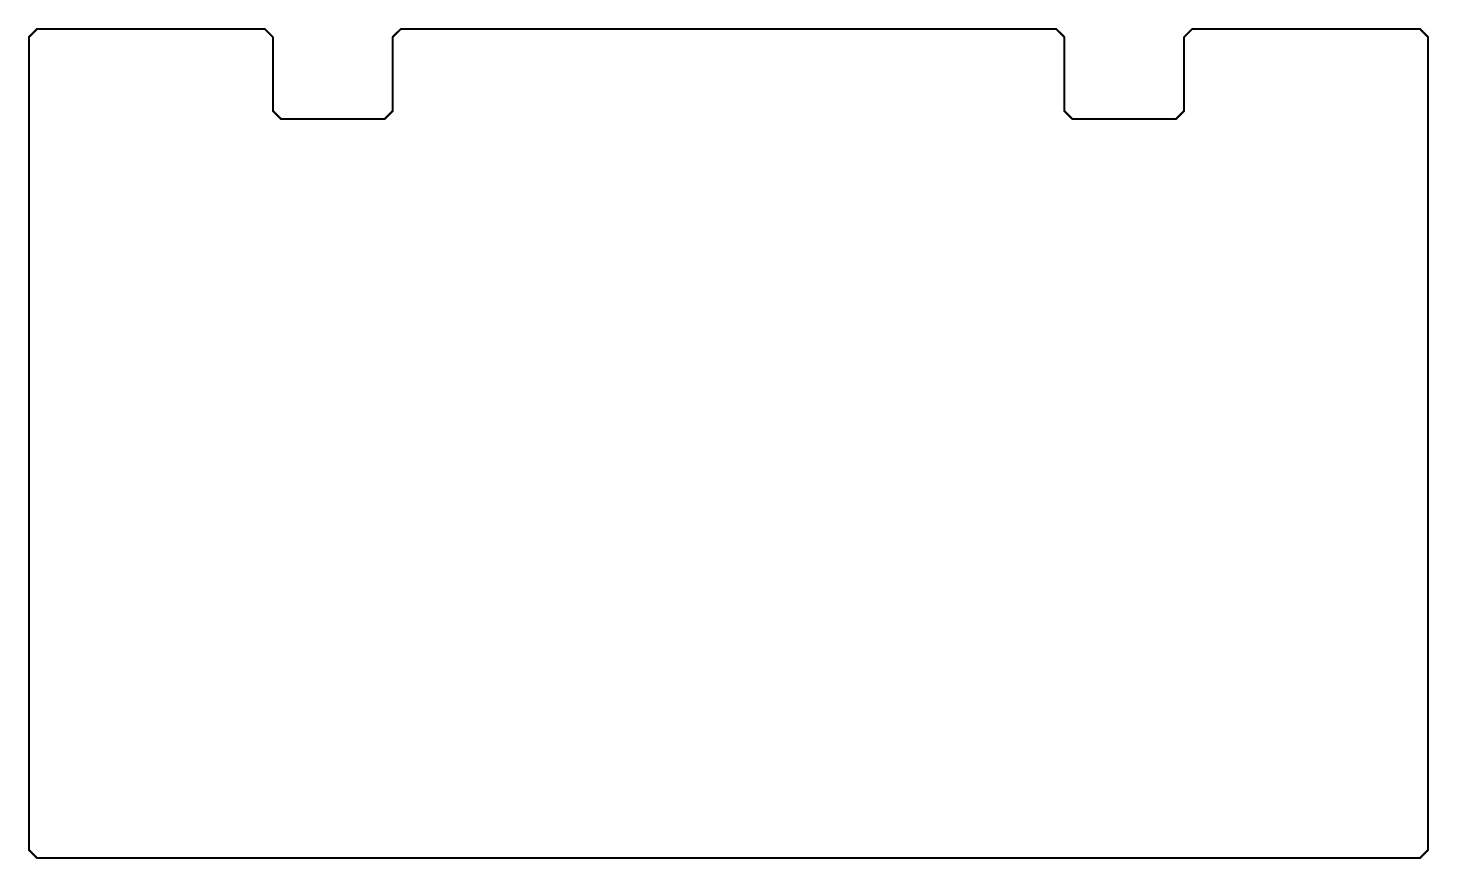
# Model space of a CAD drawing. Extents: x -0.01 to 7.01, y -0.01 to 4.16.
import ezdxf

# ---------------------------------------------------------------- set-up
doc = ezdxf.new("R2010")
doc.units = 0
doc.layers.get('0').update_dxf_attribs({"linetype": 'CONTINUOUS'})
doc.layers.add('ROUT', color=7, linetype='CONTINUOUS')

# ---------------------------------------------------------------- blocks, each defined once
blk = doc.blocks.new('ROUND_3')
at = {"const_width": 0.005}
blk.add_lwpolyline([(-0.0025, 0, 1), (0.0025, 0, 1)], format="xyb", close=True, dxfattribs=at)

msp = doc.modelspace()

# ---------------------------------------------------------------- linework, layer by layer
at = {"layer": 'ROUT', "const_width": 0.01}
for points in [[(0, 4.11), (0.04, 4.15)], [(0.04, 4.15), (1.18, 4.15)], [(1.18, 4.15), (1.22, 4.11)], [(1.82, 4.11), (1.86, 4.15)], [(1.86, 4.15), (5.14, 4.15)], [(5.14, 4.15), (5.18, 4.11)], [(5.78, 4.11), (5.82, 4.15)], [(5.82, 4.15), (6.96, 4.15)], [(6.96, 4.15), (7, 4.11)], [(0, 0.04), (0, 4.11)], [(1.22, 4.11), (1.22, 3.74)], [(1.82, 3.74), (1.82, 4.11)], [(5.18, 4.11), (5.18, 3.74)], [(5.78, 3.74), (5.78, 4.11)], [(7, 4.11), (7, 0.04)], [(1.22, 3.74), (1.26, 3.7)], [(1.78, 3.7), (1.82, 3.74)], [(5.18, 3.74), (5.22, 3.7)], [(5.74, 3.7), (5.78, 3.74)], [(1.26, 3.7), (1.78, 3.7)], [(5.22, 3.7), (5.74, 3.7)], [(0.04, 0), (0, 0.04)], [(6.96, 0), (0.04, 0)], [(7, 0.04), (6.96, 0)]]:
    msp.add_lwpolyline(points, dxfattribs=at)

# ---------------------------------------------------------------- block references
at = {"layer": 'ROUT'}
for p in [(0.04, 4.15), (1.18, 4.15), (1.86, 4.15), (5.14, 4.15), (5.82, 4.15), (6.96, 4.15), (0, 4.11), (1.22, 4.11), (1.82, 4.11), (5.18, 4.11), (5.78, 4.11), (7, 4.11), (1.22, 3.74), (1.82, 3.74), (5.18, 3.74), (5.78, 3.74), (1.26, 3.7), (1.78, 3.7), (5.22, 3.7), (5.74, 3.7), (0, 0.04), (0, 0.04), (0.04, 0), (6.96, 0), (7, 0.04)]:
    msp.add_blockref('ROUND_3', p, dxfattribs=at)

doc.saveas('drawing.dxf')
